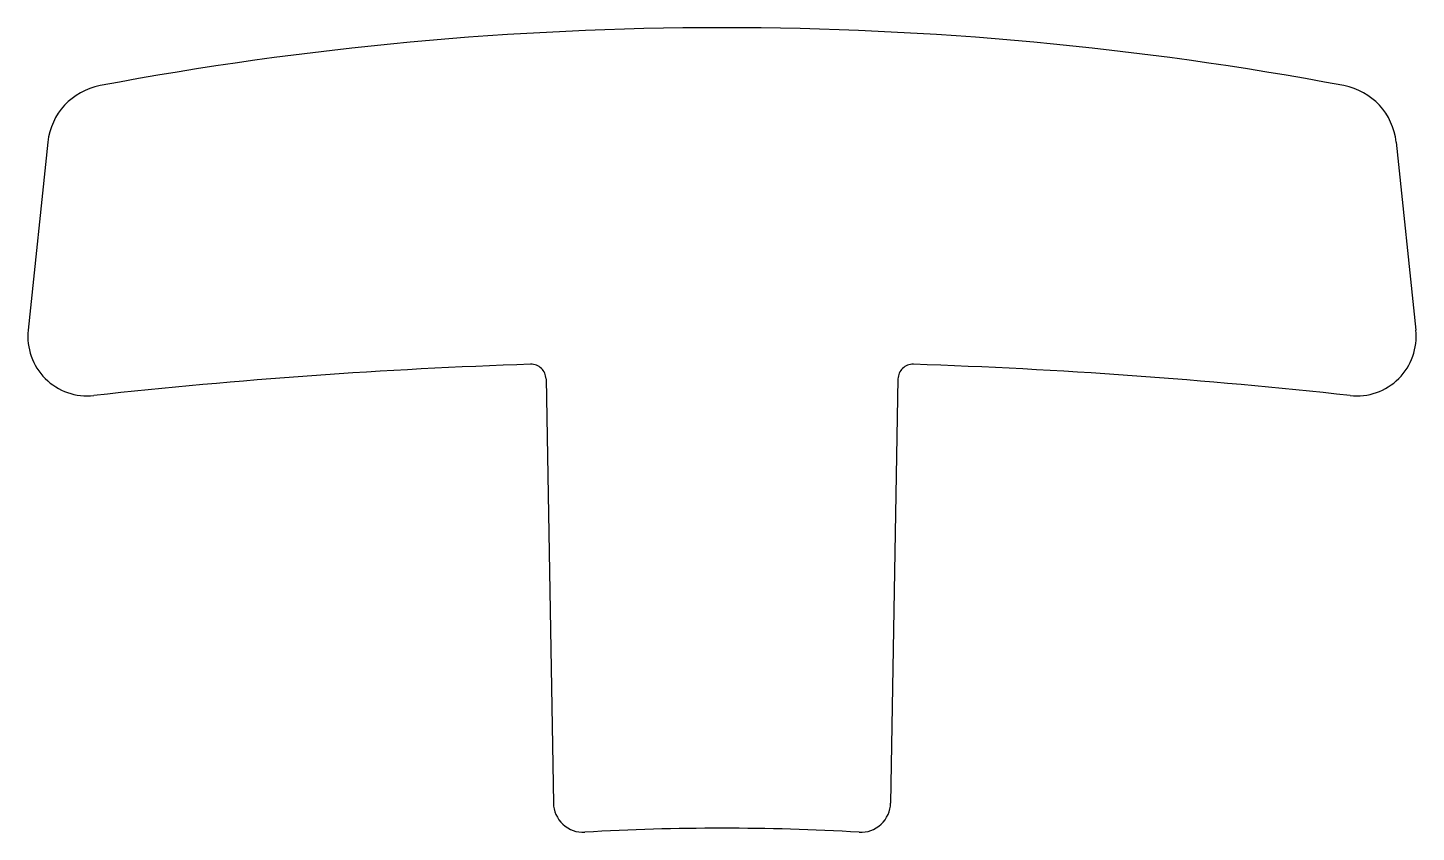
# Model space of a CAD drawing. Header units: millimetres. Extents: x -35 to 35, y -30.7 to 9.9.
import ezdxf

# ---------------------------------------------------------------- set-up
doc = ezdxf.new("R2010")
doc.units = ezdxf.units.MM
doc.layers.add('Sketch001', color=7, linetype='CONTINUOUS')

msp = doc.modelspace()

# ---------------------------------------------------------------- linework, layer by layer
at = {"layer": 'Sketch001'}
for p, q in [((-33.988, 4.09), (-34.984, -5.386)), ((33.988, 4.09), (34.984, -5.386)), ((-8.873, -7.844), (-8.5, -29.228)), ((8.873, -7.844), (8.5, -29.228))]:
    msp.add_line(p, q, dxfattribs=at)
for centre, radius, start, end in [((0, -160.139), 170, 79.37151, 100.62849), ((-30.755, 3.75), 3.25, 100.62849, 174), ((30.755, 3.75), 3.25, 6, 79.37151), ((-32, -5.7), 3, 174, -83.72993), ((32, -5.7), 3, -96.27007, 6), ((0, -296.947), 290, 91.90654, 96.27007), ((-9.623, -7.857), 0.75, 1, 91.90654), ((9.623, -7.857), 0.75, 88.09346, 179), ((0, -296.947), 290, 83.72993, 88.09346), ((-7, -29.202), 1.5, -179, -86.69707), ((7, -29.202), 1.5, -93.30293, -1), ((0, -150.5), 120, 86.69707, 93.30293)]:
    msp.add_arc(centre, radius, start, end, dxfattribs=at)

doc.saveas('drawing.dxf')
